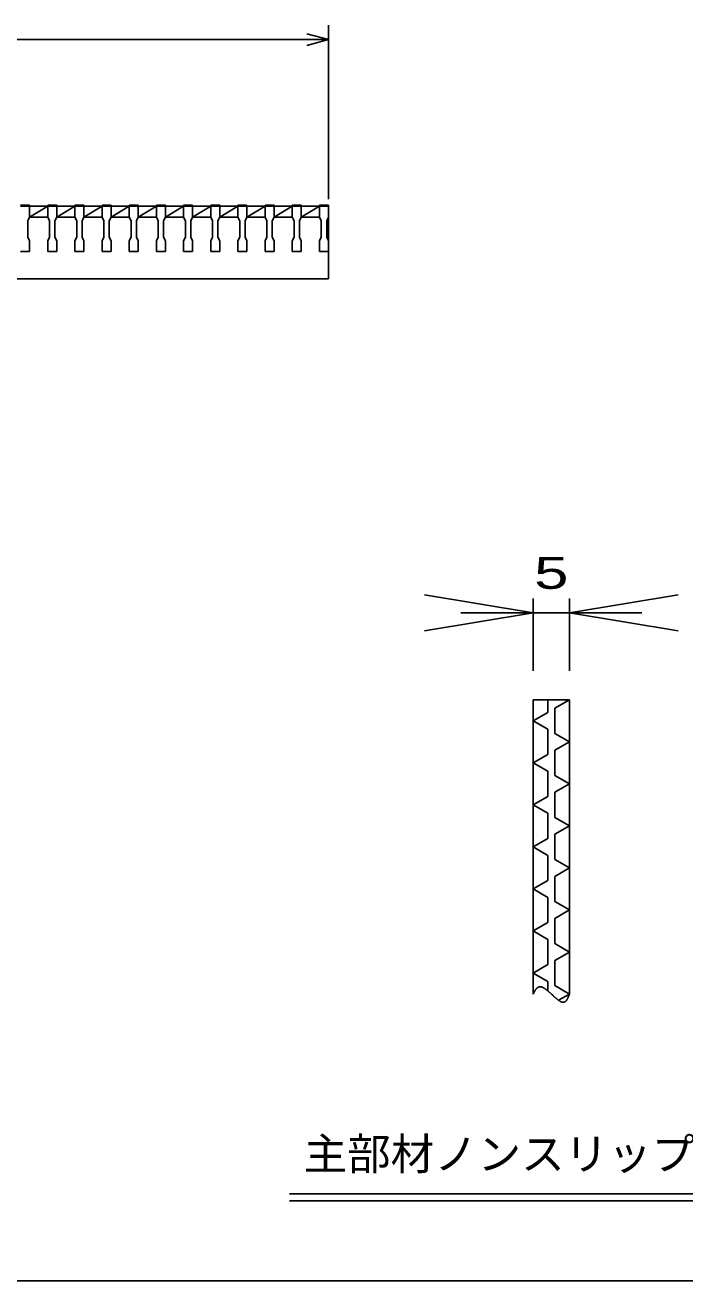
# Model space of a CAD drawing. Units: millimetres, scale not verified, with parts at other scales. Extents: x -1456 to 1385, y -1026 to 843.
# Drawn here: x -408 to -43, y -917 to -224 of the extents above; entities that cross this region are included whole.
import ezdxf
from ezdxf.enums import TextEntityAlignment as Align

# ---------------------------------------------------------------- set-up
doc = ezdxf.new("R2010")
doc.units = ezdxf.units.MM
doc.header["$LTSCALE"] = 8
for name, color, linetype, lineweight in [('0_2', 150, 'Continuous', 25), ('16', 3, 'Continuous', 25), ('22', 4, 'Continuous', 25), ('32', 3, 'Continuous', 25)]:
    doc.layers.add(name, color=color, linetype=linetype, lineweight=lineweight)
doc.styles.add('ベクトル', font='')
doc.styles.get('ベクトル').set_extended_font_data('ベクトル')

# ---------------------------------------------------------------- blocks, each defined once
blk = doc.blocks.new('open_arrow')
at = {"color": 0, "linetype": 'Continuous', "lineweight": -2}
blk.add_lwpolyline([(7.5, 1.25), (0, 0), (7.5, -1.25)], dxfattribs=at)

msp = doc.modelspace()

# ---------------------------------------------------------------- linework, layer by layer
at = {"layer": '0_2'}
msp.add_line((1384.8, -917.2), (-1383.2, -917.2), dxfattribs=at)
at = {"layer": '16'}
for p, q in [((-410, -323.3), (-405, -323.3)), ((-405, -324), (-410, -324)), ((-405, -323.3), (-405, -324)), ((-405, -330), (-405, -324)), ((-405, -324), (-395, -324)), ((-405, -330), (-395, -324)), ((-395, -324), (-395, -323.3)), ((-395, -323.3), (-390, -323.3)), ((-395, -324), (-395, -330)), ((-390, -324), (-395, -324)), ((-390, -323.3), (-390, -324)), ((-390, -330), (-390, -324)), ((-390, -324), (-380, -324)), ((-390, -330), (-380, -324)), ((-380, -324), (-380, -323.3)), ((-380, -323.3), (-375, -323.3)), ((-380, -324), (-380, -330)), ((-375, -324), (-380, -324)), ((-375, -323.3), (-375, -324)), ((-375, -330), (-375, -324)), ((-375, -324), (-365, -324)), ((-375, -330), (-365, -324)), ((-365, -324), (-365, -323.3)), ((-365, -323.3), (-360, -323.3)), ((-365, -324), (-365, -330)), ((-360, -324), (-365, -324)), ((-360, -323.3), (-360, -324)), ((-360, -330), (-360, -324)), ((-360, -324), (-350, -324)), ((-360, -330), (-350, -324)), ((-350, -324), (-350, -323.3)), ((-350, -323.3), (-345, -323.3)), ((-350, -324), (-350, -330)), ((-345, -324), (-350, -324)), ((-345, -323.3), (-345, -324)), ((-345, -330), (-345, -324)), ((-345, -324), (-335, -324)), ((-345, -330), (-335, -324)), ((-335, -324), (-335, -323.3)), ((-335, -323.3), (-330, -323.3)), ((-335, -324), (-335, -330)), ((-330, -324), (-335, -324)), ((-330, -323.3), (-330, -324)), ((-330, -330), (-330, -324)), ((-330, -324), (-320, -324)), ((-330, -330), (-320, -324)), ((-320, -324), (-320, -323.3)), ((-320, -323.3), (-315, -323.3)), ((-320, -324), (-320, -330)), ((-315, -324), (-320, -324)), ((-315, -323.3), (-315, -324)), ((-315, -330), (-315, -324)), ((-315, -324), (-305, -324)), ((-315, -330), (-305, -324)), ((-305, -324), (-305, -323.3)), ((-305, -323.3), (-300, -323.3)), ((-305, -324), (-305, -330)), ((-300, -324), (-305, -324)), ((-300, -323.3), (-300, -324)), ((-300, -330), (-300, -324)), ((-300, -324), (-290, -324)), ((-300, -330), (-290, -324)), ((-290, -324), (-290, -323.3)), ((-290, -323.3), (-285, -323.3)), ((-290, -324), (-290, -330)), ((-285, -324), (-290, -324)), ((-285, -323.3), (-285, -324)), ((-285, -330), (-285, -324)), ((-285, -324), (-275, -324)), ((-285, -330), (-275, -324)), ((-275, -324), (-275, -323.3)), ((-275, -323.3), (-270, -323.3)), ((-275, -324), (-275, -330)), ((-270, -324), (-275, -324)), ((-270, -323.3), (-270, -324)), ((-270, -330), (-270, -324)), ((-270, -324), (-260, -324)), ((-270, -330), (-260, -324)), ((-260, -324), (-260, -323.3)), ((-260, -323.3), (-255, -323.3)), ((-260, -324), (-260, -330)), ((-255, -324), (-260, -324)), ((-255, -323.3), (-255, -324)), ((-255, -330), (-255, -324)), ((-255, -324), (-245, -324)), ((-255, -330), (-245, -324)), ((-245, -324), (-245, -323.3)), ((-245, -323.3), (-240, -323.3)), ((-245, -324), (-245, -330)), ((-240, -324), (-245, -324)), ((-240, -323.3), (-240, -324)), ((-240, -330), (-240, -324)), ((-240, -364), (-240, -324)), ((-406, -332), (-405, -330)), ((-406, -341), (-406, -332)), ((-405, -330), (-395, -330)), ((-395, -330), (-394, -332)), ((-394, -332), (-394, -341)), ((-391, -332), (-390, -330)), ((-391, -341), (-391, -332)), ((-390, -330), (-380, -330)), ((-380, -330), (-379, -332)), ((-379, -332), (-379, -341)), ((-376, -332), (-375, -330)), ((-376, -341), (-376, -332)), ((-375, -330), (-365, -330)), ((-365, -330), (-364, -332)), ((-364, -332), (-364, -341)), ((-361, -332), (-360, -330)), ((-361, -341), (-361, -332)), ((-360, -330), (-350, -330)), ((-350, -330), (-349, -332)), ((-349, -332), (-349, -341)), ((-346, -332), (-345, -330)), ((-346, -341), (-346, -332)), ((-345, -330), (-335, -330)), ((-335, -330), (-334, -332)), ((-334, -332), (-334, -341)), ((-331, -332), (-330, -330)), ((-331, -341), (-331, -332)), ((-330, -330), (-320, -330)), ((-320, -330), (-319, -332)), ((-319, -332), (-319, -341)), ((-316, -332), (-315, -330)), ((-316, -341), (-316, -332)), ((-315, -330), (-305, -330)), ((-305, -330), (-304, -332)), ((-304, -332), (-304, -341)), ((-301, -332), (-300, -330)), ((-301, -341), (-301, -332)), ((-300, -330), (-290, -330)), ((-290, -330), (-289, -332)), ((-289, -332), (-289, -341)), ((-286, -332), (-285, -330)), ((-286, -341), (-286, -332)), ((-285, -330), (-275, -330)), ((-275, -330), (-274, -332)), ((-274, -332), (-274, -341)), ((-271, -332), (-270, -330)), ((-271, -341), (-271, -332)), ((-270, -330), (-260, -330)), ((-260, -330), (-259, -332)), ((-259, -332), (-259, -341)), ((-256, -332), (-255, -330)), ((-256, -341), (-256, -332)), ((-255, -330), (-245, -330)), ((-245, -330), (-244, -332)), ((-244, -332), (-244, -341)), ((-241, -332), (-240, -330)), ((-241, -341), (-241, -332)), ((-405, -343), (-406, -341)), ((-405, -349), (-405, -343)), ((-394, -341), (-395, -343)), ((-395, -343), (-395, -349)), ((-390, -343), (-391, -341)), ((-390, -349), (-390, -343)), ((-379, -341), (-380, -343)), ((-380, -343), (-380, -349)), ((-375, -343), (-376, -341)), ((-375, -349), (-375, -343)), ((-364, -341), (-365, -343)), ((-365, -343), (-365, -349)), ((-360, -343), (-361, -341)), ((-360, -349), (-360, -343)), ((-349, -341), (-350, -343)), ((-350, -343), (-350, -349)), ((-345, -343), (-346, -341)), ((-345, -349), (-345, -343)), ((-334, -341), (-335, -343)), ((-335, -343), (-335, -349)), ((-330, -343), (-331, -341)), ((-330, -349), (-330, -343)), ((-319, -341), (-320, -343)), ((-320, -343), (-320, -349)), ((-315, -343), (-316, -341)), ((-315, -349), (-315, -343)), ((-304, -341), (-305, -343)), ((-305, -343), (-305, -349)), ((-300, -343), (-301, -341)), ((-300, -349), (-300, -343)), ((-289, -341), (-290, -343)), ((-290, -343), (-290, -349)), ((-285, -343), (-286, -341)), ((-285, -349), (-285, -343)), ((-274, -341), (-275, -343)), ((-275, -343), (-275, -349)), ((-270, -343), (-271, -341)), ((-270, -349), (-270, -343)), ((-259, -341), (-260, -343)), ((-260, -343), (-260, -349)), ((-255, -343), (-256, -341)), ((-255, -349), (-255, -343)), ((-244, -341), (-245, -343)), ((-245, -343), (-245, -349)), ((-240, -343), (-241, -341)), ((-240, -349), (-240, -343)), ((-410, -349), (-405, -349)), ((-395, -349), (-390, -349)), ((-380, -349), (-375, -349)), ((-365, -349), (-360, -349)), ((-350, -349), (-345, -349)), ((-335, -349), (-330, -349)), ((-320, -349), (-315, -349)), ((-305, -349), (-300, -349)), ((-290, -349), (-285, -349)), ((-275, -349), (-270, -349)), ((-260, -349), (-255, -349)), ((-245, -349), (-240, -349)), ((-1235, -364), (-240, -364))]:
    msp.add_line(p, q, dxfattribs=at)
at = {"layer": '22'}
for p, q in [((-240, -320), (-240, -224)), ((-1235, -232), (-240, -232)), ((-240, -232), (-252, -228.8)), ((-252, -235.2), (-240, -232))]:
    msp.add_line(p, q, dxfattribs=at)
at = {"layer": '32', "color": 4}
for p, q in [((-126.963, -580.453), (-126.963, -540.453)), ((-106.963, -580.453), (-106.963, -540.453)), ((-166.963, -548.453), (-66.963, -548.453)), ((-261.534, -869.08), (40.571, -869.08)), ((-261.534, -873.08), (40.571, -873.08))]:
    msp.add_line(p, q, dxfattribs=at)
at = {"layer": '32'}
for p, q in [((-106.963, -596.453), (-126.963, -596.453)), ((-126.963, -596.453), (-126.963, -758.853)), ((-118.963, -596.453), (-118.963, -603.413)), ((-114.963, -601.093), (-106.963, -596.453)), ((-114.963, -615.013), (-114.963, -601.093)), ((-106.963, -758.853), (-106.963, -596.453)), ((-126.963, -608.053), (-118.963, -603.413)), ((-118.963, -612.693), (-126.963, -608.053)), ((-118.963, -612.693), (-118.963, -626.613)), ((-106.963, -619.653), (-114.963, -615.013)), ((-114.963, -624.293), (-106.963, -619.653)), ((-126.963, -631.253), (-118.963, -626.613)), ((-114.963, -638.213), (-114.963, -624.293)), ((-118.963, -635.893), (-126.963, -631.253)), ((-118.963, -635.893), (-118.963, -649.813)), ((-106.963, -642.853), (-114.963, -638.213)), ((-114.963, -647.493), (-106.963, -642.853)), ((-126.963, -654.453), (-118.963, -649.813)), ((-114.963, -661.413), (-114.963, -647.493)), ((-118.963, -659.093), (-126.963, -654.453)), ((-118.963, -659.093), (-118.963, -673.013)), ((-106.963, -666.053), (-114.963, -661.413)), ((-114.963, -670.693), (-106.963, -666.053)), ((-114.963, -684.613), (-114.963, -670.693)), ((-126.963, -677.653), (-118.963, -673.013)), ((-118.963, -682.293), (-126.963, -677.653)), ((-118.963, -682.293), (-118.963, -696.213)), ((-106.963, -689.253), (-114.963, -684.613)), ((-114.963, -693.893), (-106.963, -689.253)), ((-126.963, -700.853), (-118.963, -696.213)), ((-114.963, -707.813), (-114.963, -693.893)), ((-118.963, -705.493), (-126.963, -700.853)), ((-118.963, -705.493), (-118.963, -719.413)), ((-106.963, -712.453), (-114.963, -707.813)), ((-114.963, -717.093), (-106.963, -712.453)), ((-126.963, -724.053), (-118.963, -719.413)), ((-114.963, -731.013), (-114.963, -717.093)), ((-118.963, -728.693), (-126.963, -724.053)), ((-118.963, -728.693), (-118.963, -742.613)), ((-106.963, -735.653), (-114.963, -731.013)), ((-114.963, -740.293), (-106.963, -735.653)), ((-114.963, -754.213), (-114.963, -740.293)), ((-126.963, -747.253), (-118.963, -742.613)), ((-126.963, -747.253), (-118.963, -751.893)), ((-118.963, -751.893), (-118.963, -757.086)), ((-114.963, -754.213), (-106.963, -758.853)), ((-126.837, -758.602), (-126.963, -758.853)), ((-116.569, -759.218), (-116.929, -758.889)), ((-116.209, -759.546), (-116.569, -759.218)), ((-112.94, -762.319), (-106.963, -758.853)), ((-106.963, -758.853), (-107.061, -759.128))]:
    msp.add_line(p, q, dxfattribs=at)
for centre, radius, start, end in [((-122.056, -758.622), 4.152, 132.90669, 136.05253), ((-122.405, -758.246), 3.638, 129.39522, 132.9079), ((-122.67, -757.923), 3.22, 125.50489, 129.39543), ((-122.863, -757.653), 2.888, 121.23754, 125.50365), ((-122.995, -757.436), 2.634, 116.61349, 121.23439), ((-123.077, -757.274), 2.453, 111.6761, 116.60814), ((-123.119, -757.169), 2.34, 106.49371, 111.66859), ((-123.132, -757.125), 2.294, 101.15733, 106.48451), ((-123.128, -757.147), 2.317, 95.77333, 101.14733), ((-123.119, -757.241), 2.411, 90.45415, 95.76302), ((-123.118, -757.413), 2.583, 85.30303, 90.44127), ((-123.139, -757.661), 2.831, 80.38832, 85.28988), ((-123.197, -758.003), 3.179, 75.78833, 80.38455), ((-123.309, -758.444), 3.633, 71.53034, 75.78677), ((-123.492, -758.992), 4.211, 67.62674, 71.53057), ((-123.765, -759.656), 4.929, 64.07308, 67.62826), ((-124.275, -760.7), 6.091, 60.98286, 64.05223), ((-125.125, -762.235), 7.846, 58.46225, 60.99346), ((-126.244, -764.062), 9.988, 56.37057, 58.47037), ((-60.764, -791.799), 73.944, 153.10775, 153.32426), ((-87.659, -778.159), 43.788, 152.74405, 153.10807), ((-99.321, -772.15), 30.669, 152.22818, 152.74453), ((-105.895, -768.688), 23.239, 151.55331, 152.22885), ((-110.145, -766.386), 18.406, 150.71043, 151.55416), ((-113.13, -764.71), 14.982, 149.68825, 150.71148), ((-115.345, -763.415), 12.416, 148.47308, 149.68951), ((-117.051, -762.369), 10.415, 147.04869, 148.47455), ((-118.396, -761.497), 8.813, 145.39627, 147.05038), ((-119.472, -760.753), 7.504, 143.4945, 145.39816), ((-120.341, -760.11), 6.423, 141.31982, 143.49654), ((-121.043, -759.548), 5.524, 138.84709, 141.32194), ((-121.607, -759.055), 4.774, 136.05074, 138.84915), ((-127.681, -766.224), 12.584, 54.6265, 56.37676), ((-129.496, -768.782), 15.721, 53.16772, 54.63123), ((-131.772, -771.823), 19.519, 51.94632, 53.17135), ((-134.63, -775.476), 24.157, 50.9253, 51.94912), ((-138.253, -779.94), 29.906, 50.07596, 50.92745), ((-142.94, -785.543), 37.212, 49.37604, 50.07762), ((-149.213, -792.857), 46.847, 48.80832, 49.37731), ((-158.062, -802.969), 60.284, 48.35958, 48.80928), ((-171.622, -818.223), 80.694, 48.01991, 48.3603), ((-195.475, -844.734), 116.357, 47.78211, 48.02041), ((-250.173, -905.021), 197.758, 47.6414, 47.78242), ((14.787, -615.874), 194.427, 227.64243, 227.78532), ((-39.265, -675.455), 113.981, 227.78494, 228.02664), ((-62.919, -701.752), 78.611, 228.02606, 228.37228), ((-76.375, -716.893), 58.354, 228.37147, 228.83054), ((-85.146, -726.925), 45.029, 228.82944, 229.4127), ((-91.349, -734.167), 35.494, 229.41125, 230.13373), ((-95.968, -739.699), 28.287, 230.13183, 231.01319), ((-99.521, -744.09), 22.638, 231.01072, 232.07648), ((-102.305, -747.665), 18.107, 232.07325, 233.35658), ((-104.506, -750.625), 14.418, 233.35234, 234.89647), ((-106.243, -753.099), 11.396, 234.89086, 236.75241), ((-111.497, -760.203), 3.651, 317.75307, 321.2359), ((-111.982, -759.813), 4.273, 321.23293, 324.30019), ((-112.59, -759.375), 5.023, 324.297, 326.98605), ((-113.343, -758.886), 5.921, 326.98292, 329.33152), ((-114.268, -758.337), 6.996, 329.32863, 331.37248), ((-115.398, -757.72), 8.284, 331.3699, 333.14144), ((-116.784, -757.017), 9.838, 333.13919, 334.667), ((-118.5, -756.205), 11.737, 334.66507, 335.97387), ((-120.658, -755.242), 14.1, 335.97225, 337.08306), ((-123.442, -754.065), 17.122, 337.08172, 338.01216), ((-127.17, -752.559), 21.143, 338.01106, 338.77568), ((-132.446, -750.51), 26.803, 338.7748, 339.38534), ((-140.57, -747.453), 35.482, 339.38466, 339.85036), ((-154.926, -742.185), 50.775, 339.84987, 340.17769), ((-187.94, -730.284), 85.869, 340.17737, 340.37216), ((-107.601, -755.172), 8.917, 236.74498, 238.99854), ((-108.642, -756.907), 6.894, 238.98865, 241.73289), ((-109.415, -758.347), 5.26, 241.71981, 245.08519), ((-109.873, -759.33), 4.175, 245.10638, 249.05423), ((-110.115, -759.963), 3.497, 249.05178, 253.44374), ((-110.267, -760.474), 2.965, 253.44324, 258.28863), ((-110.35, -760.873), 2.557, 258.29102, 263.57285), ((-110.383, -761.169), 2.259, 263.57987, 269.24206), ((-110.387, -761.371), 2.057, 269.2584, 275.20367), ((-110.376, -761.497), 1.93, 275.2261, 281.34771), ((-110.367, -761.543), 1.883, 281.36216, 287.49457), ((-110.375, -761.52), 1.908, 287.50843, 293.49612), ((-110.413, -761.433), 2.003, 293.50754, 299.21363), ((-110.495, -761.288), 2.169, 299.22157, 304.54331), ((-110.631, -761.09), 2.409, 304.54765, 309.42224), ((-110.836, -760.842), 2.731, 309.42354, 313.82505), ((-111.12, -760.545), 3.142, 313.82415, 317.75534)]:
    msp.add_arc(centre, radius, start, end, dxfattribs=at)

# ---------------------------------------------------------------- block references
at = {"layer": '32', "color": 4, "xscale": 8, "yscale": 8, "rotation": 180}
msp.add_blockref('open_arrow', (-126.963, -548.453), dxfattribs=at)
at = {"layer": '32', "color": 4, "xscale": 8, "yscale": 8}
msp.add_blockref('open_arrow', (-106.963, -548.453), dxfattribs=at)

# ---------------------------------------------------------------- texts
at = {"layer": '32', "color": 4, "style": 'ベクトル', "width": 1.45}
msp.add_text('5', height=17.6, dxfattribs=at).set_placement((-116.963, -540.453), align=Align.BOTTOM_CENTER)
at = {"layer": '32', "color": 2, "style": 'ベクトル'}
msp.add_text('主部材ノンスリップ部詳細', height=17.6, dxfattribs=at).set_placement((-253.678, -847.098), align=Align.MIDDLE_LEFT)

doc.saveas('drawing.dxf')
